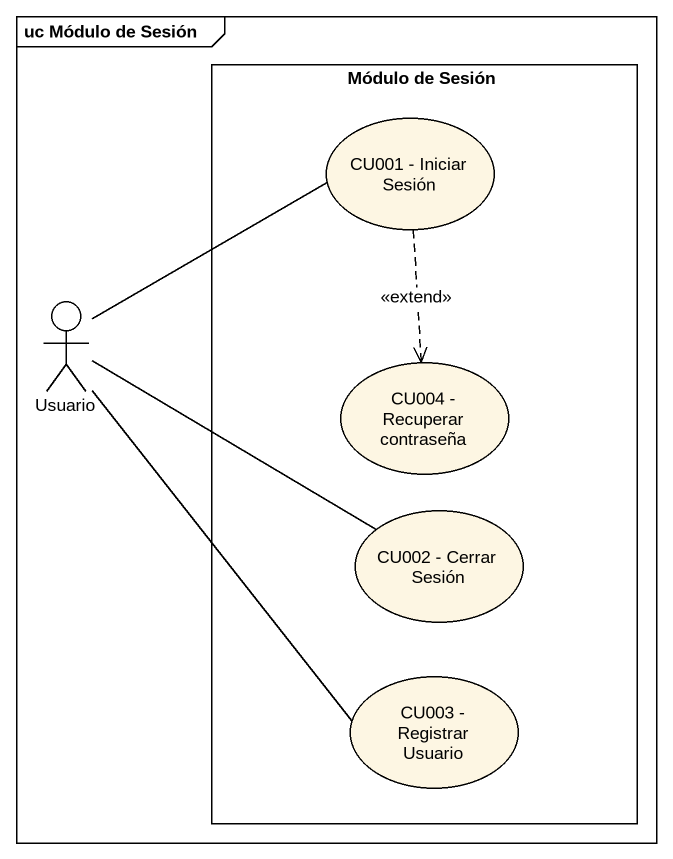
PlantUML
@startuml
mainframe uc Módulo de Sesión
rectangle "Módulo de Sesión" as Módulo_de_Sesión {
  usecase "CU001 - Iniciar Sesión" as CU001_Iniciar_Sesión
  usecase "CU004 - Recuperar contraseña" as CU004_Recuperar_contraseña
  usecase "CU002 - Cerrar Sesión" as CU002_Cerrar_Sesión
  usecase "CU003 - Registrar Usuario" as CU003_Registrar_Usuario
}
actor Usuario
CU001_Iniciar_Sesión ..> CU004_Recuperar_contraseña : <<extend>>
Usuario -up- CU001_Iniciar_Sesión
Usuario -right- CU002_Cerrar_Sesión
Usuario -- CU003_Registrar_Usuario
@enduml
